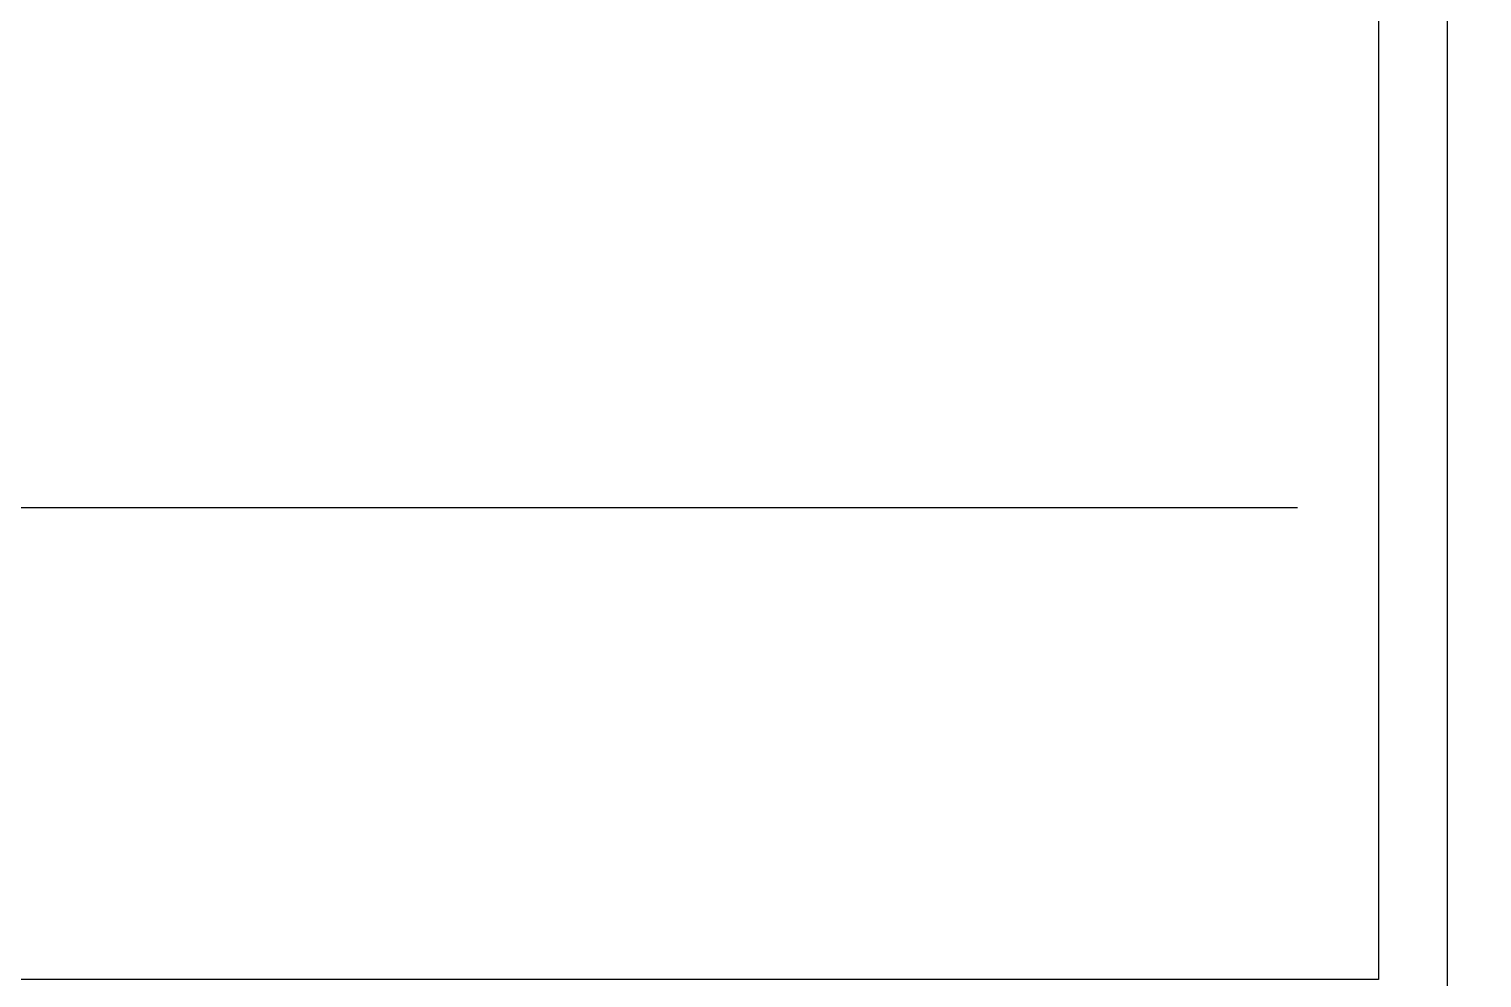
# Model space of a CAD drawing. Header units: inches. Extents: x -772 to 6765, y -813 to 4093.
# Drawn here: x 6010.05 to 6016.37, y 3241.13 to 3245.26 of the extents above; entities that cross this region are included whole.
import ezdxf

# ---------------------------------------------------------------- set-up
doc = ezdxf.new("R2010")
doc.units = ezdxf.units.IN
doc.header["$MEASUREMENT"] = 0
for name, color, linetype in [('aksoy_block', 7, 'Continuous'), ('H_FAC_Metal', 181, 'Continuous'), ('H_GEN_YalitimIsi', 32, 'BATTING')]:
    doc.layers.add(name, color=color, linetype=linetype)
doc.linetypes.add('BATTING', pattern='A,0.00254,-2.54,[134,ltypeshp.shx,S=2.54,R=0,X=-2.54,Y=0],-5.08,[134,ltypeshp.shx,S=2.54,R=180,X=2.54,Y=0],-2.54', length=10.16254)

# ---------------------------------------------------------------- blocks, each defined once
blk = doc.blocks.new('serpl1')
at = {"layer": 'H_FAC_Metal'}
blk.add_lwpolyline([(-45.303, 43.897), (14.697, 43.897), (14.697, 46.897), (-42.303, 46.897), (-42.303, 128.897), (-45.303, 128.897)], close=True, dxfattribs=at)
blk = doc.blocks.new('dt-p117a')
at = {"layer": 'H_FAC_Metal', "lineweight": 5}
blk.add_lwpolyline([(157, -233.26), (12.017, -233.26), (12.017, -210.26), (10.017, -210.26), (10.017, -233.26, 0.414214), (12.017, -235.26), (157, -235.26)], format="xyb", dxfattribs=at)
at = {"layer": 'H_GEN_YalitimIsi', "ltscale": 0.1}
blk.add_line((50.496, -226.735), (50.496, -49), dxfattribs=at)
blk.add_blockref('serpl1', (72.303, -277.158))

msp = doc.modelspace()

# ---------------------------------------------------------------- block references
at = {"layer": 'aksoy_block', "lineweight": 5, "xscale": 0.1, "yscale": 0.1, "zscale": 0.1, "rotation": 90}
msp.add_blockref('dt-p117a', (5992.8958, 3238.1255), dxfattribs=at)

doc.saveas('drawing.dxf')
